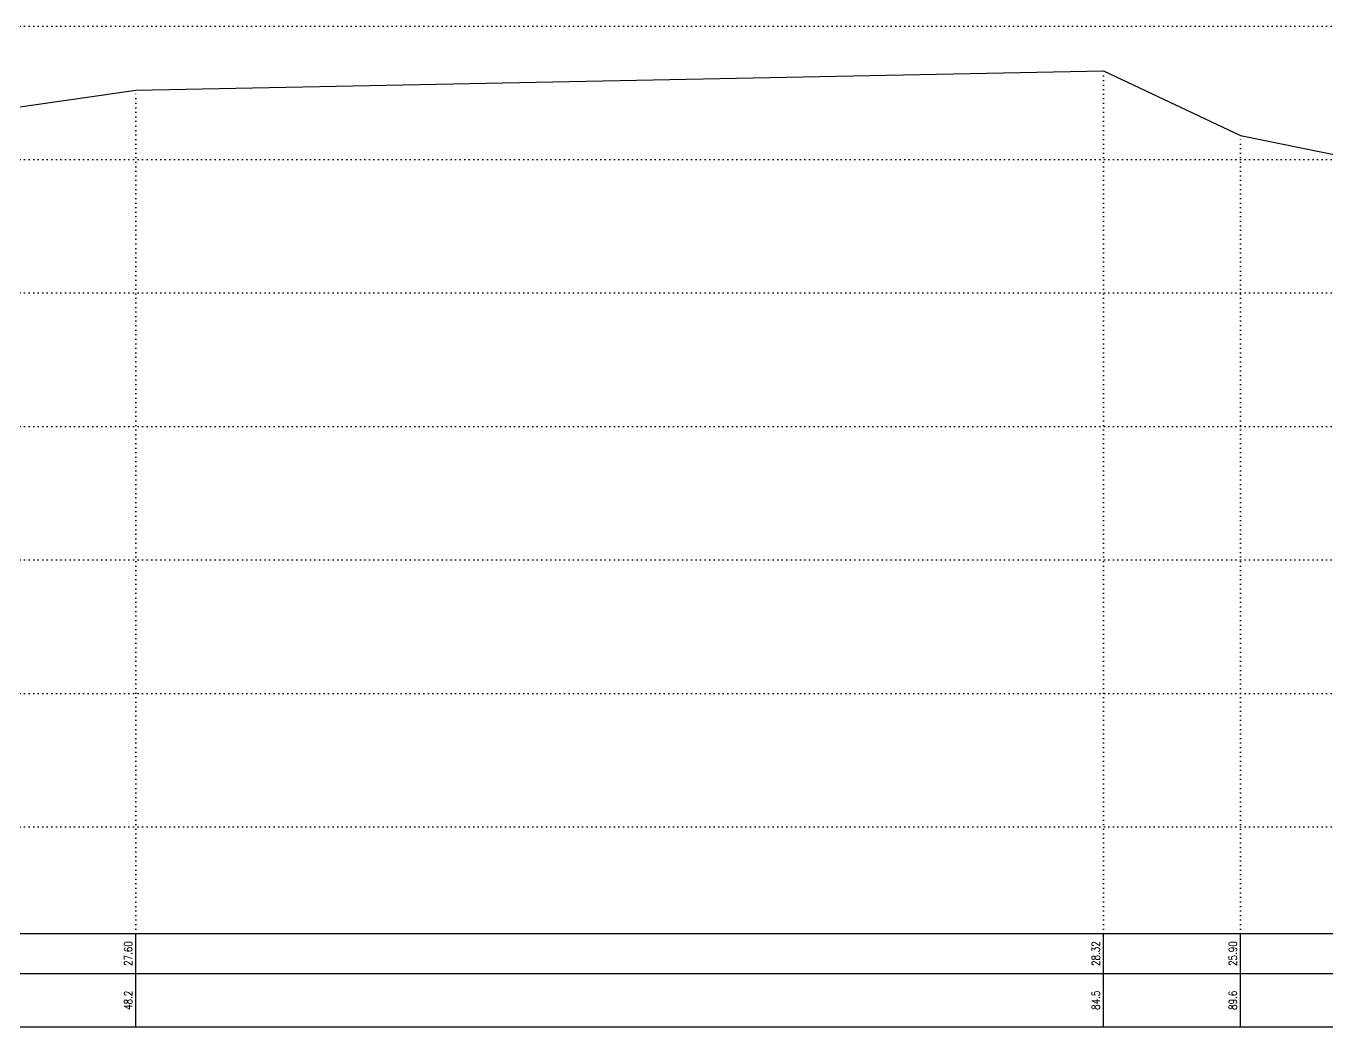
# Model space of a CAD drawing. Extents: x 391414 to 399140, y 3188456 to 3193760.
# Drawn here: x 391905.8 to 392393.3, y 3190102.9 to 3190477.9 of the extents above; entities that cross this region are included whole.
import ezdxf
from ezdxf.enums import TextEntityAlignment as Align

# ---------------------------------------------------------------- set-up
doc = ezdxf.new("R2010")
doc.units = 0
doc.linetypes.add('X4', pattern=[1.6, 0, -1.6])
for name, color, linetype in [('DMX', 1, 'CONTINUOUS'), ('zdm1', 2, 'CONTINUOUS'), ('ZDMT5', 3, 'CONTINUOUS')]:
    doc.layers.add(name, color=color, linetype=linetype)
doc.styles.add('HZ', font='rs.shx', dxfattribs={"width": 0.8, "bigfont": 'hztxt.shx'})

msp = doc.modelspace()

# ---------------------------------------------------------------- linework, layer by layer
at = {"layer": 'DMX', "linetype": 'Continuous', "flags": 128}
msp.add_lwpolyline([(391464.7, 3190410.87), (391647.81, 3190410.87), (391947.02, 3190453.87), (392309.58, 3190461.07), (392360.95, 3190436.87), (392435.24, 3190421.77), (392478.85, 3190391.87), (392573.68, 3190394.37), (392594.19, 3190380.27), (392633.07, 3190361.87), (392817.51, 3190339.97), (392835.59, 3190312.87), (393122.97, 3190264.11), (393284.31, 3190238.99), (393483.17, 3190217.3), (393784.28, 3190186.03), (394063.81, 3190177.85), (394284.24, 3190172.14), (394817.86, 3190172.98), (395343.28, 3190177.41)], dxfattribs=at)
at = {"layer": 'zdm1', "linetype": 'X4'}
for p, q in [((391449.7, 3190477.87), (398325.6, 3190477.87)), ((391449.7, 3190427.87), (398325.6, 3190427.87)), ((391449.7, 3190377.87), (398325.6, 3190377.87)), ((391449.7, 3190327.87), (398325.6, 3190327.87)), ((391449.7, 3190277.87), (398325.6, 3190277.87)), ((391449.7, 3190227.87), (398325.6, 3190227.87)), ((391449.7, 3190177.87), (398325.6, 3190177.87))]:
    msp.add_line(p, q, dxfattribs=at)
at = {"layer": 'zdm1', "linetype": 'Continuous'}
for p, q in [((391464.7, 3190137.87), (398315.6, 3190137.87)), ((391419.7, 3190122.87), (398315.6, 3190122.87)), ((391419.7, 3190102.87), (398315.6, 3190102.87))]:
    msp.add_line(p, q, dxfattribs=at)
at = {"layer": 'ZDMT5', "linetype": 'X4'}
for p, q in [((392309.58, 3190137.87), (392309.58, 3190461.07)), ((391947.02, 3190137.87), (391947.02, 3190453.87)), ((392360.95, 3190137.87), (392360.95, 3190436.87))]:
    msp.add_line(p, q, dxfattribs=at)
at = {"layer": 'ZDMT5', "linetype": 'Continuous'}
for p, q in [((391947.02, 3190102.87), (391947.02, 3190137.87)), ((392309.58, 3190102.87), (392309.58, 3190137.87)), ((392360.95, 3190102.87), (392360.95, 3190137.87))]:
    msp.add_line(p, q, dxfattribs=at)

# ---------------------------------------------------------------- texts
at = {"layer": 'ZDMT5', "linetype": 'Continuous', "style": 'HZ', "width": 0.8}
for s, p in [('27.60', (391946.52, 3190130.37)), ('28.32', (392309.08, 3190130.37)), ('25.90', (392360.45, 3190130.37)), ('48.2', (391946.52, 3190112.87)), ('84.5', (392309.08, 3190112.87)), ('89.6', (392360.45, 3190112.87))]:
    msp.add_text(s, height=3, rotation=90, dxfattribs=at).set_placement(p, align=Align.BOTTOM_CENTER)

doc.saveas('drawing.dxf')
